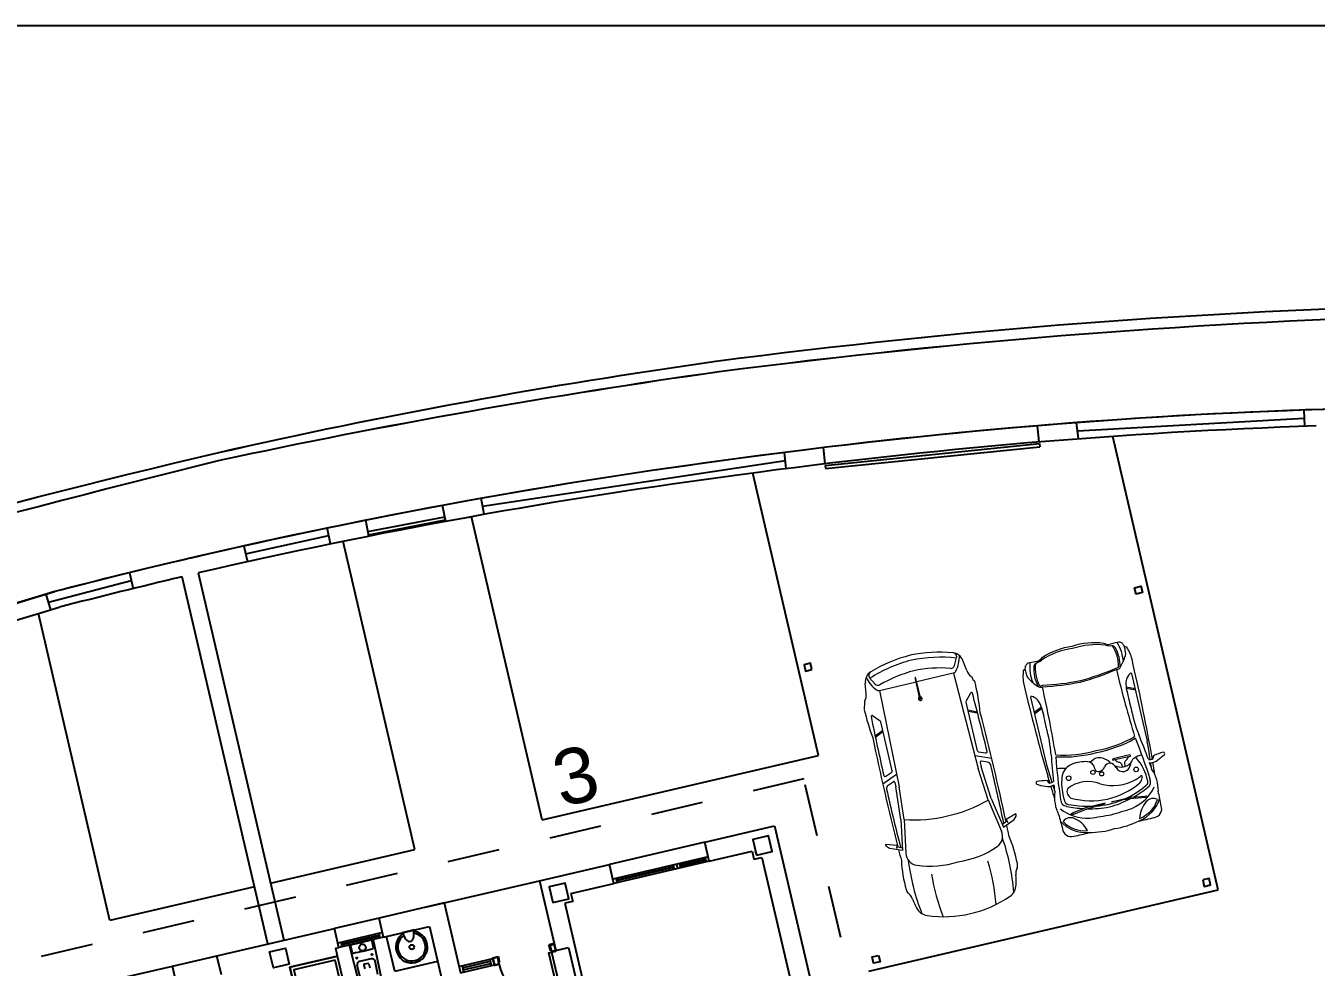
# Model space of a CAD drawing. Header units: millimetres. Extents: x 441061 to 442903, y 4515148 to 4515613.
# Drawn here: x 442602.987 to 442605.459, y 4515553.714 to 4515555.517 of the extents above; entities that cross this region are included whole.
import ezdxf
from ezdxf.enums import TextEntityAlignment as Align

# ---------------------------------------------------------------- set-up
doc = ezdxf.new("R2010")
doc.units = ezdxf.units.MM
doc.linetypes.add('CONTINUA', pattern=[0])
doc.linetypes.add('RAYITAS', pattern=[0.375, 0.25, -0.125])
doc.layers.add('01_cartela', color=6, linetype='Continuous', plot=False)
for name, color, linetype in [('01_mono BAJA', 2, 'Continuous'), ('01_piscinas', 254, 'Continuous'), ('01_proyección', 4, 'RAYITAS')]:
    doc.layers.add(name, color=color, linetype=linetype)
doc.layers.add('01_muebles_B', color=254, linetype='Continuous', lineweight=5)
doc.styles.add('Estilo1', font='swissel.ttf')

# ---------------------------------------------------------------- blocks, each defined once
blk = doc.blocks.new('A$C6A825EFA')
at = {"layer": '01_mono BAJA', "color": 254}
for p, q in [((5.2, 12.5, 0), (6.225, 12.5, 0)), ((6.225, 12.2, 0), (6.225, 12.5, 0)), ((6.225, 12.5, 0), (6.925, 12.5, 0)), ((6.925, 12.5, 0), (8.775, 12.5, 0)), ((6.925, 12.2, 0), (6.925, 12.5, 0)), ((8.775, 12.2, 0), (8.775, 12.5, 0)), ((9.475, 12.5, 0), (8.775, 12.5, 0)), ((10.5, 12.5, 0), (9.475, 12.5, 0)), ((9.475, 12.2, 0), (9.475, 12.5, 0)), ((10.2, 12.5, 0), (10.5, 12.5, 0)), ((10.5, 12.5, 0), (10.5, 11.4, 0)), ((10.5, 12.5, 0), (12, 12.5, 0)), ((12, 12.5, 0), (13.1, 12.5, 0)), ((12, 12.5, 0), (12, 11.4, 0)), ((13.1, 12.2, 0), (13.1, 12.5, 0)), ((14.6, 12.5, 0), (13.1, 12.5, 0)), ((14.6, 12.5, 0), (15.7, 12.5, 0)), ((14.6, 12.2, 0), (14.6, 12.5, 0)), ((15.7, 12.5, 0), (15.7, 7.855, 0)), ((9.475, 12.27, 0), (8.775, 12.27, 0)), ((8.825, 12.2, 0), (8.825, 12.27, 0)), ((9.425, 12.2, 0), (9.425, 12.27, 0)), ((14.6, 12.27, 0), (13.1, 12.27, 0)), ((13.15, 12.27, 0), (13.15, 12.2, 0)), ((14.05, 12.27, 0), (14.05, 12.2, 0)), ((14.1, 12.27, 0), (14.1, 12.2, 0)), ((14.15, 12.27, 0), (14.15, 12.2, 0)), ((14.55, 12.27, 0), (14.55, 12.2, 0)), ((7.975, 10.5, 0), (7.975, 12.075, 0)), ((7.975, 12.075, 0), (8.725, 12.075, 0)), ((8.725, 12.075, 0), (8.725, 12.2, 0)), ((8.725, 12.2, 0), (8.775, 12.2, 0)), ((9.475, 12.2, 0), (8.775, 12.2, 0)), ((9.425, 12.242, 0), (8.825, 12.242, 0)), ((9.425, 12.228, 0), (8.825, 12.228, 0)), ((8.959, 12.073, 0), (8.957, 12.2, 0)), ((9.291, 12.073, 0), (9.293, 12.2, 0)), ((9.475, 12.2, 0), (10.2, 12.2, 0)), ((9.525, 11.65, 0), (9.525, 12.2, 0)), ((9.766, 12.198, 0), (9.767, 12.183, 0)), ((9.957, 12.2, 0), (9.768, 12.2, 0)), ((9.959, 12.198, 0), (9.958, 12.183, 0)), ((10.2, 12.2, 0), (10.2, 11.366, 0)), ((12.3, 12.075, 0), (12.3, 10.606, 0)), ((12.425, 12.075), (12.3, 12.075)), ((12.425, 12.2, 0), (13.1, 12.2, 0)), ((12.425, 12.2), (12.425, 12.075)), ((14.6, 12.2, 0), (13.1, 12.2, 0)), ((14.05, 12.242, 0), (13.15, 12.242, 0)), ((14.05, 12.228, 0), (13.15, 12.228, 0)), ((14.55, 12.242, 0), (14.15, 12.242, 0)), ((14.55, 12.228, 0), (14.15, 12.228, 0)), ((14.6, 12.2, 0), (15.275, 12.2, 0)), ((15.275, 12.2), (15.275, 12.075)), ((15.275, 12.075), (15.4, 12.075)), ((15.325, 12.2, 0), (15.325, 12.125, 0)), ((15.325, 12.125, 0), (15.4, 12.125, 0)), ((15.4, 12.075, 0), (15.4, 9.705, 0)), ((8.989, 11.659, 0), (8.985, 11.869, 0)), ((9.215, 11.92, 0), (9.035, 11.92, 0)), ((9.261, 11.659, 0), (9.265, 11.869, 0)), ((9.847, 12.043, 0), (9.878, 12.043, 0)), ((9.085, 11.85, 0), (9.085, 11.79, 0)), ((9.155, 11.86, 0), (9.095, 11.86, 0)), ((9.165, 11.85, 0), (9.165, 11.79, 0)), ((9.525, 11.65, 0), (10.2, 11.65, 0)), ((10.5, 11.5, 0), (11.035, 11.5, 0)), ((10.55, 11.5, 0), (10.55, 11.4, 0)), ((10.985, 11.5, 0), (10.985, 11.4, 0)), ((11.035, 11.5, 0), (11.035, 11.4, 0)), ((11.12, 11.5, 0), (11.12, 11.44, 0)), ((11.915, 11.5, 0), (11.915, 11.44, 0)), ((10.5, 11.4, 0), (11.035, 11.4, 0)), ((10.55, 11.467, 0), (10.985, 11.467, 0)), ((10.55, 11.433, 0), (10.985, 11.433, 0)), ((11.105, 11.43, 0), (11.105, 11.4, 0)), ((11.93, 11.43, 0), (11.93, 11.4, 0)), ((11.99, 11.4, 0), (11.93, 11.4, 0)), ((12, 11.4, 0), (12.2, 11.4, 0)), ((12.2, 11.4, 0), (12.2, 10.606, 0))]:
    blk.add_line(p, q, dxfattribs=at)
for points in [[(7.725, 12.375), (7.975, 12.375), (7.975, 12.125), (7.725, 12.125), (7.725, 12.375)], [(12.125, 12.125), (12.375, 12.125), (12.375, 12.375), (12.125, 12.375), (12.125, 12.125)], [(15.325, 12.125), (15.575, 12.125), (15.575, 12.375), (15.325, 12.375), (15.325, 12.125)]]:
    blk.add_lwpolyline(points, close=True, dxfattribs=at)
at = {"layer": '01_mono BAJA', "color": 254, "elevation": 0}
for points in [[(8.725, 12.075), (7.975, 12.075), (7.975, 10.5), (8.725, 10.5)], [(8.675, 12.025), (8.025, 12.025), (8.025, 10.55), (8.675, 10.55)], [(11.12, 11.51), (11.12, 11.5), (11.035, 11.5), (11.035, 11.51)], [(11.915, 11.51), (11.915, 11.5), (12, 11.5), (12, 11.51)], [(11.93, 11.4), (12, 11.4), (12, 11.5), (11.93, 11.5)], [(11.105, 11.4), (11.105, 11.39), (11.035, 11.39), (11.035, 11.4)], [(11.12, 11.44), (11.12, 11.43), (11.105, 11.43), (11.105, 11.44)], [(11.93, 11.39), (11.93, 10.565), (11.89, 10.565), (11.89, 11.39)], [(11.915, 11.44), (11.915, 11.43), (11.93, 11.43), (11.93, 11.44)], [(11.93, 11.4), (11.93, 11.39), (12, 11.39), (12, 11.4)]]:
    blk.add_lwpolyline(points, close=True, dxfattribs=at)
at = {"layer": '01_mono BAJA', "color": 254, "elevation": 0, "flags": 128}
blk.add_lwpolyline([(9.306, 12.2, -0.414214), (9.31, 12.196), (9.31, 12.195), (9.3, 11.574, -0.436396), (9.296, 11.57), (8.954, 11.57, -0.436396), (8.95, 11.574), (8.94, 12.195), (8.94, 12.196, -0.414214), (8.944, 12.2)], format="xyb", close=True, dxfattribs=at)
at = {"layer": '01_mono BAJA', "color": 254, "elevation": 0}
for points in [[(11.035, 11.4), (11.035, 11.5)], [(11.105, 11.5), (11.105, 11.4)]]:
    blk.add_lwpolyline(points, dxfattribs=at)
at = {"layer": '01_mono BAJA', "color": 254}
for centre, radius in [((9.125, 12.12, 0), 0.051), ((9.005, 11.98, 0), 0.01), ((9.245, 11.98, 0), 0.01), ((9.862, 11.953, 0), 0.036)]:
    blk.add_circle(centre, radius, dxfattribs=at)
for centre, radius, start, end in [((8.966, 12.073, 0), 0.007, 180.924, 266.9359), ((9.125, 15.044, 0), 2.982, 266.9359, 273.0641), ((9.284, 12.073, 0), 0.007, 273.0641, 359.076), ((9.862, 11.953, 0), 0.243, 114.8749, 65.1251), ((9.862, 11.953, 0), 0.213, 111.9436, 67.9344), ((9.754, 12.184, 0), 0.0128, 300.5291, 356.214), ((9.768, 12.197, 0), 0.0027, 90, 173.3159), ((10.058, 12.197, 0), 0.279, 179.383, 196.8165), ((9.928, 12.158, 0), 0.143, 196.8165, 225.6956), ((9.797, 12.158, 0), 0.143, 314.3044, 343.1835), ((9.667, 12.197, 0), 0.279, 343.1835, 0.617), ((9.957, 12.197, 0), 0.0027, 6.6841, 90), ((9.971, 12.184, 0), 0.0128, 183.786, 239.4709), ((9.035, 11.87, 0), 0.05, 90, 180.924), ((9.215, 11.87, 0), 0.05, 359.076, 90), ((9.863, 12.091, 0), 0.0498, 225.6956, 252.0468), ((9.863, 12.091, 0), 0.0498, 287.4096, 314.3044), ((9.095, 11.85, 0), 0.01, 90, 180), ((9.155, 11.85, 0), 0.01, 0, 90), ((11.932, 11.391, 0), 0.827, 180.0495, 267.1144)]:
    blk.add_arc(centre, radius, start, end, dxfattribs=at)
at = {"layer": '01_proyección', "color": 120, "ltscale": 0.25, "elevation": 0}
blk.add_lwpolyline([(15.7, 7.405), (16.3, 7.405), (16.3, 13.1), (-0.6, 13.1), (-0.6, 7.405), (0, 7.405)], dxfattribs=at)
blk = doc.blocks.new('A$C0D711DC8')
at = {"layer": '01_muebles_B', "color": 254}
for p, q in [((10.733, 9.894), (9.764, 9.894)), ((10.493, 9.894), (10.545, 9.776)), ((10.515, 9.894), (10.567, 9.778)), ((9.004, 9.693), (9.038, 9.48)), ((9.056, 9.495), (9.026, 9.699)), ((9.038, 9.48), (9.054, 9.218)), ((9.056, 9.218), (9.056, 9.495)), ((9.054, 9.218), (9.056, 9.218)), ((9.038, 8.865), (9.054, 9.127)), ((9.054, 9.127), (9.056, 9.127)), ((9.056, 9.127), (9.056, 8.851)), ((9.004, 8.652), (9.038, 8.865)), ((9.056, 8.851), (9.026, 8.647)), ((9.546, 8.827), (9.494, 8.834)), ((9.546, 8.878), (9.495, 8.871)), ((9.614, 8.734), (9.614, 8.97)), ((9.634, 8.734), (9.634, 8.97)), ((10.733, 8.452), (9.764, 8.452)), ((10.493, 8.452), (10.545, 8.569)), ((10.515, 8.452), (10.567, 8.567))]:
    blk.add_line(p, q, dxfattribs=at)
for centre, radius in [((9.014, 9.701), 0.0121), ((9.51, 9.635), 0.0319), ((9.466, 9.173), 0.0297), ((9.514, 9.288), 0.0297), ((9.014, 8.645), 0.0121), ((9.417, 8.691), 0.0319)]:
    blk.add_circle(centre, radius, dxfattribs=at)
for centre, radius, start, end in [((10.167, 9.714), 0.738, 149.7434, 158.9846), ((9.544, 10.069), 0.023, 23.336, 131.4157), ((8.51, 10.147), 1.058, 348.7131, 356.2571), ((9.178, 9.352), 0.549, 69.8978, 103.4423), ((9.94, 2.874), 7.047, 93.9115, 95.3212), ((9.619, 9.904), 0.16, 152.3452, 197.1649), ((9.518, 9.909), 0.0131, 69.95, 178.3297), ((9.777, 9.927), 0.273, 183.7214, 196.1025), ((9.94, 2.874), 7.047, 92.7044, 93.5361), ((10.975, -10.424), 20.353, 93.4112, 94.1277), ((9.525, 9.945), 0.0232, 265.4824, 347.7447), ((10.995, -17.873), 27.82, 90.1403, 92.8584), ((10.732, 9.885), 0.00831, 343.0311, 79.2932), ((10.906, 9.364), 0.584, 69.532, 87.9675), ((11.185, 9.948), 0.0842, 206.7402, 257.6517), ((10.942, 9.629), 2.236, 176.9311, 182.7066), ((8.829, 9.758), 0.121, 83.4929, 184.381), ((9.185, 9.462), 0.48, 118.4979, 171.6974), ((9.142, 9.497), 0.403, 119.7279, 173.0139), ((9.122, 5.315), 4.571, 90.9016, 93.5003), ((9.503, 9.367), 0.611, 128.6532, 169.9617), ((8.847, 9.764), 0.126, 322.6544, 41.1658), ((10.509, 9.106), 1.518, 154.798, 163.8884), ((9.975, 9.34), 0.903, 155.1761, 164.735), ((9.226, 9.718), 0.0964, 77.7254, 158.9302), ((9.211, 9.707), 0.057, 88.7397, 167.4182), ((9.265, 9.038), 0.727, 86.5634, 94.2004), ((8.819, 3.701), 6.126, 80.3818, 85.9978), ((9.306, 9.064), 0.701, 67.8757, 89.7559), ((8.751, 3.271), 6.625, 83.7996, 84.6711), ((10.975, -10.424), 20.353, 94.2603, 94.5093), ((8.751, 3.271), 6.625, 80.1778, 83.3742), ((9.473, 9.516), 0.219, 7.735, 63.719), ((9.165, 9.803), 0.511, 341.8582, 355.871), ((11.471, 9.253), 1.7, 163.325, 182.6992), ((11.496, 9.248), 1.7, 163.325, 182.5468), ((12.246, 53.159), 43.488, 266.8642, 267.4858), ((10.175, 11.66), 1.884, 261.0449, 273.0528), ((10.459, 15.409), 5.634, 268.1287, 270.8789), ((12.021, 70.959), 61.269, 268.42618, 268.89057), ((10.529, 10.11), 0.334, 272.7892, 291.8342), ((10.573, 9.974), 0.192, 294.6989, 323.0283), ((10.691, 9.894), 0.0501, 315.174, 347.3096), ((10.894, 9.715), 0.0607, 143.7564, 193.2967), ((11.29, 9.332), 0.611, 121.0895, 136.7388), ((10.991, 9.25), 0.526, 73.7001, 105.481), ((10.903, 9.711), 0.0495, 146.1855, 196.1005), ((10.991, 9.25), 0.505, 69.1925, 104.8598), ((11.01, 9.2), 0.627, 72.4585, 97.9913), ((11.059, 9.742), 0.141, 86.8457, 126.696), ((11.101, 8.862), 1.022, 88.2888, 91.9327), ((11.113, 9.698), 0.062, 14.8998, 65.8723), ((11.135, 9.81), 0.0644, 351.2386, 60.1485), ((11.473, 9.762), 0.303, 189.085, 205.7225), ((10.241, 9.772), 0.959, 355.5054, 1.6982), ((9.808, 9.261), 1.13, 166.1566, 184.4621), ((8.653, 9.896), 0.361, 284.3027, 324.7225), ((10.25, 9.166), 1.218, 160.2257, 168.6391), ((10.144, 9.165), 1.038, 151.121, 207.6483), ((9.314, 9.595), 0.107, 57.3841, 137.6524), ((8.958, 9.487), 0.459, 324.9496, 25.463), ((9.185, 9.47), 0.511, 343.3936, 8.525), ((14.417, 9.048), 3.64, 169.6671, 178.0415), ((14.417, 9.048), 3.62, 169.6671, 178.0415), ((11.352, 9.713), 0.156, 186.0058, 219.1392), ((10.256, 9.278), 1.007, 354.015, 20.5105), ((10.287, 9.262), 1.007, 354.9224, 20.5105), ((17.649, 8.764), 8.777, 175.3636, 177.3327), ((10.509, 9.106), 1.518, 165.717, 177.48), ((10.25, 9.166), 1.218, 171.2453, 188.5682), ((9.808, 9.085), 1.13, 175.5379, 193.8434), ((17.649, 9.581), 8.777, 182.6673, 184.6364), ((10.509, 9.239), 1.518, 182.52, 194.283), ((9.904, 8.914), 0.65, 151.4841, 196.6746), ((9.552, 9.202), 0.047, 86.7847, 183.1724), ((9.6, 9.197), 0.0954, 178.5946, 241.3055), ((9.566, 9.362), 0.114, 263.9035, 340.5155), ((9.771, 9.295), 0.101, 164.9008, 216.3288), ((9.538, 9.188), 0.158, 330.3363, 17.3801), ((11.471, 9.093), 1.7, 177.3008, 196.675), ((11.496, 9.097), 1.7, 177.4532, 196.675), ((14.417, 9.297), 3.64, 181.9585, 190.3329), ((14.417, 9.297), 3.62, 181.9585, 190.3329), ((10.256, 9.068), 1.007, 339.4895, 5.985), ((10.287, 9.084), 1.007, 339.4895, 5.0776), ((9.492, 9.055), 0.098, 279.5997, 343.5492), ((9.498, 9.044), 0.0889, 349.0142, 50.9794), ((9.424, 9.265), 0.296, 301.9645, 328.2937), ((10.942, 8.716), 2.236, 177.2934, 183.0689), ((9.185, 8.884), 0.48, 188.3026, 241.5021), ((9.503, 8.978), 0.611, 190.0383, 231.3468), ((10.509, 9.239), 1.518, 196.1116, 205.202), ((10.25, 9.166), 1.218, 191.3609, 207.4845), ((9.528, 8.859), 0.101, 101.4545, 181.9236), ((9.525, 8.854), 0.0985, 178.6673, 249.1293), ((9.686, 8.849), 0.193, 142.3155, 213.2169), ((9.543, 8.902), 0.0241, 275.7304, 333.0283), ((9.543, 8.803), 0.0241, 26.9717, 84.2696), ((9.665, 8.855), 0.106, 119.0162, 160.5033), ((9.665, 8.849), 0.106, 199.4967, 240.9838), ((9.624, 8.97), 0.0104, 0, 180), ((9.142, 8.849), 0.403, 186.9861, 240.2721), ((8.653, 8.449), 0.361, 35.2775, 75.6973), ((8.847, 8.581), 0.126, 318.8342, 37.3456), ((9.25, 9.243), 0.672, 267.6901, 298.2478), ((9.346, 8.77), 0.149, 215.4424, 244.8998), ((9.507, 8.785), 0.232, 194.2372, 212.2618), ((9.299, 8.649), 0.0212, 220.8304, 310.3789), ((9.285, 8.645), 0.0299, 337.3586, 32.1758), ((9.426, 8.595), 0.178, 39.093, 68.893), ((9.532, 8.677), 0.0451, 325.113, 43.0643), ((9.161, 8.546), 0.436, 2.9924, 17.9381), ((9.624, 8.734), 0.0104, 180, 0), ((12.246, -34.814), 43.488, 92.5142, 93.1358), ((12.021, -52.613), 61.269, 91.10943, 91.57382), ((10.894, 8.63), 0.0607, 166.7033, 216.2436), ((10.903, 8.634), 0.0495, 163.8995, 213.8145), ((11.113, 8.647), 0.062, 294.1277, 345.1002), ((11.473, 8.583), 0.303, 154.2775, 170.915), ((11.352, 8.632), 0.156, 140.8608, 173.9942), ((10.241, 8.573), 0.959, 358.3018, 4.4946), ((8.829, 8.587), 0.121, 175.619, 276.5071), ((9.122, 13.031), 4.571, 266.4997, 269.0984), ((9.178, 8.993), 0.549, 256.5577, 290.1022), ((9.226, 8.628), 0.0964, 201.0698, 282.2746), ((9.215, 8.619), 0.0486, 198.7488, 279.3616), ((8.819, 14.644), 6.126, 274.0022, 279.6182), ((9.94, 15.472), 7.047, 264.6788, 266.0885), ((8.751, 15.074), 6.625, 275.3289, 276.2004), ((10.975, 28.769), 20.353, 265.4907, 265.7397), ((9.619, 8.441), 0.16, 162.8351, 207.6548), ((9.777, 8.418), 0.273, 163.8975, 176.2786), ((10.975, 28.769), 20.353, 265.8723, 266.5888), ((8.751, 15.074), 6.625, 276.6258, 279.8222), ((10.175, 6.685), 1.884, 86.9472, 98.9551), ((10.459, 2.936), 5.634, 89.1211, 91.8713), ((10.529, 8.236), 0.334, 68.1658, 87.2108), ((10.573, 8.372), 0.192, 36.9717, 65.3011), ((10.691, 8.451), 0.0501, 12.6904, 44.826), ((10.732, 8.46), 0.00831, 280.7068, 16.9689), ((11.29, 9.013), 0.611, 223.2612, 238.9105), ((10.991, 9.095), 0.526, 254.519, 286.2999), ((10.991, 9.095), 0.505, 255.1402, 290.8075), ((11.01, 9.145), 0.627, 262.0087, 287.5415), ((11.059, 8.603), 0.141, 233.304, 273.1543), ((11.101, 9.484), 1.022, 268.0673, 271.7112), ((11.185, 8.397), 0.0842, 102.3483, 153.2598), ((11.135, 8.535), 0.0644, 299.8515, 8.7614), ((10.167, 8.631), 0.738, 201.0154, 210.2566), ((9.518, 8.436), 0.0131, 181.6703, 290.05), ((9.94, 15.472), 7.047, 266.4639, 267.2956), ((9.525, 8.401), 0.0232, 12.2553, 94.5176), ((8.51, 8.199), 1.058, 3.7429, 11.2869), ((10.995, 36.219), 27.82, 267.1416, 269.8597), ((10.906, 8.982), 0.584, 272.0325, 290.468), ((9.544, 8.277), 0.023, 228.5843, 336.664)]:
    blk.add_arc(centre, radius, start, end, dxfattribs=at)
blk = doc.blocks.new('A$C392252A0')
at = {"layer": '01_muebles_B', "color": 254}
for p, q in [((10.715, 8.129), (10.705, 8.127)), ((10.705, 8.127), (10.752, 7.979)), ((10.738, 8.124), (10.715, 8.129)), ((10.775, 8.091), (10.738, 8.124)), ((10.846, 7.92), (10.775, 8.091)), ((8.605, 7.917), (8.455, 7.893)), ((9.201, 7.926), (9.149, 7.807)), ((9.219, 7.928), (9.166, 7.807)), ((9.784, 7.911), (9.748, 7.818)), ((9.876, 7.976), (9.791, 7.758)), ((10.418, 7.844), (10.846, 7.92)), ((10.752, 7.979), (10.798, 7.995)), ((10.773, 7.987), (10.809, 7.914)), ((8.499, 7.763), (8.397, 7.82)), ((8.599, 7.726), (9.971, 7.763)), ((9.019, 7.811), (8.92, 7.9)), ((9.731, 7.807), (9.031, 7.807)), ((9.913, 7.908), (9.882, 7.828)), ((9.898, 7.807), (9.958, 7.808)), ((10.418, 7.844), (9.958, 7.808)), ((10.43, 7.798), (9.971, 7.763)), ((10.43, 7.798), (10.894, 7.881)), ((8.599, 7.725), (8.599, 7.201)), ((8.839, 7.203), (8.537, 7.2)), ((8.537, 7.2), (8.537, 7.193)), ((8.839, 7.19), (8.537, 7.193)), ((8.599, 6.669), (8.599, 7.193)), ((8.599, 6.668), (9.971, 6.631)), ((8.499, 6.631), (8.397, 6.573)), ((8.605, 6.476), (8.455, 6.5)), ((9.019, 6.582), (8.92, 6.494)), ((9.731, 6.587), (9.031, 6.587)), ((9.201, 6.468), (9.149, 6.587)), ((9.219, 6.466), (9.166, 6.587)), ((9.784, 6.482), (9.748, 6.576)), ((9.876, 6.418), (9.791, 6.636)), ((9.913, 6.486), (9.882, 6.565)), ((9.898, 6.587), (9.958, 6.585)), ((10.418, 6.55), (9.958, 6.585)), ((10.43, 6.596), (9.971, 6.631)), ((10.418, 6.55), (10.846, 6.473)), ((10.43, 6.596), (10.894, 6.512)), ((10.773, 6.407), (10.809, 6.48)), ((10.846, 6.473), (10.775, 6.303)), ((10.705, 6.267), (10.752, 6.414)), ((10.775, 6.303), (10.738, 6.27)), ((10.752, 6.414), (10.798, 6.398)), ((10.715, 6.265), (10.705, 6.267)), ((10.738, 6.27), (10.715, 6.265))]:
    blk.add_line(p, q, dxfattribs=at)
for centre, radius, start, end in [((8.586, 8.093), 0.177, 275.9895, 308.6871), ((8.751, 7.888), 0.086, 87.4739, 128.6871), ((8.808, 7.907), 0.086, 87.4739, 128.6871), ((8.809, 4.809), 3.183, 82.5975, 89.9397), ((8.929, 7.908), 0.0124, 91.7937, 220.4777), ((10.022, -29.576), 37.513, 90.3882, 91.6701), ((10.099, -28.508), 36.485, 88.9288, 91.3819), ((9.768, 7.918), 0.0177, 338.7209, 90.3882), ((9.963, 7.889), 0.0531, 90.2143, 158.7209), ((10.099, -28.508), 36.45, 88.8997, 90.2143), ((10.099, -28.508), 36.485, 88.6181, 88.8592), ((11.3, 6.178), 1.816, 87.2886, 100.1742), ((11.389, 7.907), 0.086, 51.3129, 92.5261), ((11.554, 8.112), 0.177, 231.3129, 264.0105), ((11.467, 7.285), 0.654, 72.0531, 84.0105), ((10.216, 7.155), 1.997, 161.6598, 178.7983), ((10.242, 7.158), 1.952, 160.298, 178.865), ((8.474, 7.733), 0.162, 96.7804, 161.7197), ((8.375, 7.769), 0.0561, 66.6468, 164.8738), ((8.295, 7.436), 0.435, 49.0196, 78.8841), ((8.473, 7.717), 0.0531, 342.7058, 60.706), ((8.545, 7.725), 0.0531, 0, 49.0196), ((9.031, 7.824), 0.0177, 228.3547, 270), ((9.731, 7.824), 0.0177, 270, 338.7209), ((9.897, 7.823), 0.0159, 158.7209, 271.5074), ((8.43, 7.197), 2.089, 0, 16.7318), ((10.925, 7.707), 0.177, 21.0532, 100.1701), ((11.313, 4.914), 2.974, 81.2806, 96.1737), ((9.874, 7.302), 1.304, 355.3559, 21.0532), ((11.619, 7.711), 0.203, 22.7994, 75.9629), ((10.262, 7.197), 1.654, 0, 21.006), ((10.276, 7.152), 1.836, 162.6109, 178.6018), ((11.437, 4.633), 2.974, 81.5863, 93.456), ((10.216, 7.239), 1.997, 181.2017, 198.3402), ((10.242, 7.236), 1.952, 181.135, 199.702), ((10.276, 7.242), 1.836, 181.3982, 197.3891), ((8.839, 7.197), 0.0267, 193.7603, 166.2397), ((8.839, 7.197), 0.00662, 270, 90), ((8.43, 7.197), 2.089, 343.2682, 0), ((9.874, 7.091), 1.304, 338.9468, 4.6441), ((10.262, 7.197), 1.654, 338.994, 0), ((8.473, 6.677), 0.0531, 299.294, 17.2942), ((8.545, 6.669), 0.0531, 310.9804, 0), ((11.437, 9.761), 2.974, 266.544, 278.4137), ((8.474, 6.661), 0.162, 198.2803, 263.2196), ((8.375, 6.625), 0.0561, 195.1262, 293.3532), ((8.295, 6.957), 0.435, 281.1159, 310.9804), ((8.586, 6.3), 0.177, 51.3129, 84.0105), ((8.929, 6.486), 0.0124, 139.5223, 268.2063), ((10.022, 43.97), 37.513, 268.3299, 269.6118), ((9.031, 6.569), 0.0177, 90, 131.6453), ((9.731, 6.569), 0.0177, 21.2791, 90), ((9.768, 6.476), 0.0177, 269.6118, 21.2791), ((9.897, 6.571), 0.0159, 88.4926, 201.2791), ((9.963, 6.505), 0.0531, 201.2791, 269.7857), ((10.925, 6.686), 0.177, 259.8299, 338.9468), ((11.313, 9.479), 2.974, 263.8263, 278.7194), ((11.467, 7.108), 0.654, 275.9895, 287.9469), ((11.619, 6.682), 0.203, 284.0371, 337.2006), ((8.751, 6.506), 0.086, 231.3129, 272.5261), ((8.808, 6.487), 0.086, 231.3129, 272.5261), ((8.809, 9.584), 3.183, 270.0603, 277.4025), ((10.099, 42.902), 36.485, 268.6181, 271.0712), ((10.099, 42.902), 36.45, 269.7857, 271.1003), ((10.099, 42.902), 36.485, 271.1408, 271.3819), ((11.3, 8.215), 1.816, 259.8258, 272.7114), ((11.389, 6.487), 0.086, 267.4739, 308.6871), ((11.554, 6.282), 0.177, 95.9895, 128.6871)]:
    blk.add_arc(centre, radius, start, end, dxfattribs=at)
blk = doc.blocks.new('A$C21391103')
at = {"layer": '01_piscinas'}
for p, q in [((155.218, 118.893), (158.697, 119.088)), ((158.701, 118.963), (158.693, 119.213)), ((154.632, 118.723), (154.607, 118.972)), ((155.231, 118.771), (155.205, 119.02)), ((151.352, 118.364), (154.635, 118.698)), ((151.357, 118.314), (154.64, 118.649)), ((154.635, 118.698), (154.64, 118.649)), ((157.376, 111.859), (155.758, 118.808)), ((150.754, 118.315), (150.728, 118.563)), ((151.349, 118.389), (151.324, 118.637)), ((146.102, 117.741), (150.741, 118.437)), ((151.352, 118.364), (151.357, 118.314)), ((151.249, 113.919), (150.241, 118.246)), ((146.125, 117.618), (146.078, 117.864)), ((145.536, 117.505), (145.489, 117.75)), ((144.358, 117.278), (144.311, 117.523)), ((144.344, 117.351), (145.522, 117.578)), ((144.353, 117.302), (145.531, 117.529)), ((147.013, 112.932), (145.931, 117.577)), ((142.47, 117.007), (143.745, 117.287)), ((143.769, 117.164), (143.721, 117.41)), ((142.442, 117.127), (142.498, 116.884)), ((145.065, 112.478), (143.965, 117.198)), ((140.689, 116.717), (140.746, 116.474)), ((141.742, 116.715), (143.053, 111.086)), ((139.449, 116.269), (140.717, 116.598)), ((142.81, 111.029), (141.499, 116.656)), ((139.484, 116.149), (139.413, 116.389)), ((140.39, 111.389), (139.294, 116.094)), ((147.013, 112.932), (151.249, 113.919)), ((142.849, 111.962), (145.065, 112.478)), ((142.606, 111.905), (140.39, 111.389)), ((152.02, 110.612), (157.376, 111.859))]:
    blk.add_line(p, q, dxfattribs=at)
for points in [[(73.334, 98.756), (80.219, 100.74), (85.093, 102.203), (89.184, 103.378), (99.579, 106.377), (103.268, 107.423), (105.948, 108.215), (115.617, 111.08), (122.718, 113.156), (131.037, 115.555, -0.017052), (142.061, 118.562, -0.020922), (149.674, 119.96, -0.027056), (160.914, 120.824, -0.015663)], [(160.925, 120.663, 0.025858), (149.729, 119.798, 0.017876), (142.07, 118.439, 0.01262), (131.089, 115.419), (122.721, 112.991), (115.656, 110.914), (114.687, 110.626), (106.945, 108.338), (105.949, 108.056), (103.269, 107.265), (99.637, 106.223), (89.221, 103.236), (85.15, 102.034), (84.189, 101.768), (80.267, 100.643), (79.255, 100.347), (73.404, 98.634)], [(160.845, 119.262, 0.031319), (150.017, 118.468, 0.030707), (139.548, 116.431, -0.006248), (131.379, 114.082), (122.895, 111.601), (110.538, 107.95), (106.545, 106.773), (100.69, 105.108), (89.546, 101.891), (83.593, 100.163), (79.63, 99.025), (73.389, 97.196)]]:
    blk.add_lwpolyline(points, format="xyb", dxfattribs=at)
for points in [[(156.115, 116.391), (156.092, 116.489), (156.19, 116.511), (156.213, 116.414)], [(151.148, 115.234), (151.125, 115.332), (151.028, 115.309), (151.051, 115.212)], [(157.136, 112.009), (157.159, 111.911), (157.256, 111.934), (157.233, 112.031)], [(152.169, 110.852), (152.192, 110.754), (152.094, 110.732), (152.072, 110.829)]]:
    blk.add_lwpolyline(points, close=True, dxfattribs=at)
for centre, radius, start, end in [((161.763, 32.515), 86.752, 91.82996, 97.78157), ((161.763, 32.515), 86.502, 91.91267, 97.78198), ((161.351, 32.296), 86.914, 97.49309, 103.11233), ((161.547, 31.043), 87.932, 97.5128, 103.01665), ((161.339, 32.344), 86.865, 103.1589, 104.52854), ((155.691, 56.576), 61.983, 103.10848, 103.1746), ((161.339, 32.344), 86.615, 103.24173, 104.52533), ((41.481, 442.093), 340.107, 285.32662, 286.75861), ((41.481, 442.093), 340.357, 285.32698, 286.75779)]:
    blk.add_arc(centre, radius, start, end, dxfattribs=at)
at = {"layer": '01_piscinas', "xscale": 1.1, "yscale": 1.1, "zscale": 1.1}
for name, p, rotation in [('A$C392252A0', (142.893, 122.463), 283.1120496505342), ('A$C0D711DC8', (167.778, 105.784), 103.1120496505343)]:
    blk.add_blockref(name, p, dxfattribs=dict(at, rotation=rotation))
at = {"layer": '01_piscinas', "rotation": 13.11204975353741}
blk.add_blockref('A$C6A825EFA', (138.122, 97.102, 0), dxfattribs=at)
at = {"layer": '01_piscinas', "style": 'Estilo1'}
blk.add_text('3', height=0.849, rotation=13.4079, dxfattribs=at).set_placement((147.625, 113.198), align=Align.CENTER)

msp = doc.modelspace()

# ---------------------------------------------------------------- linework, layer by layer
at = {"layer": '01_cartela', "color": 3, "elevation": 0}
msp.add_lwpolyline([(442552.0425, 4515555.5174), (442552.0425, 4515512.4474), (442613.3184, 4515512.4474), (442613.3184, 4515555.5174)], close=True, dxfattribs=at)
at = {"layer": '01_piscinas'}
for points in [[(442594.7665, 4515552.2241), (442595.6272, 4515552.4721), (442596.2364, 4515552.655), (442596.7478, 4515552.8019), (442598.0472, 4515553.1767), (442598.5083, 4515553.3075), (442598.8433, 4515553.4065), (442600.0519, 4515553.7646), (442600.9395, 4515554.0241), (442601.9794, 4515554.324, -0.017052), (442603.3574, 4515554.6999, -0.020922), (442604.309, 4515554.8746, -0.027056), (442605.714, 4515554.9826, -0.015663)], [(442605.7154, 4515554.9625, 0.025858), (442604.3159, 4515554.8544, 0.017876), (442603.3585, 4515554.6845, 0.01262), (442601.9859, 4515554.307), (442600.9399, 4515554.0035), (442600.0568, 4515553.7439), (442599.9357, 4515553.7079), (442598.9679, 4515553.4219), (442598.8434, 4515553.3866), (442598.5084, 4515553.2877), (442598.0544, 4515553.1575), (442596.7524, 4515552.7841), (442596.2435, 4515552.6339), (442596.1234, 4515552.6006), (442595.6332, 4515552.46), (442595.5067, 4515552.423), (442594.7753, 4515552.2089)], [(442605.7054, 4515554.7874, 0.031319), (442604.3519, 4515554.6881, 0.030707), (442603.0433, 4515554.4335, -0.006248), (442602.0222, 4515554.1399), (442600.9617, 4515553.8297), (442599.417, 4515553.3734), (442598.9179, 4515553.2262), (442598.186, 4515553.0181), (442596.793, 4515552.616), (442596.0489, 4515552.4), (442595.5535, 4515552.2577), (442594.7734, 4515552.0291)]]:
    msp.add_lwpolyline(points, format="xyb", dxfattribs=at)

# ---------------------------------------------------------------- block references
at = {"layer": '01_piscinas', "color": 6, "linetype": 'CONTINUA', "xscale": 0.125, "yscale": 0.125, "zscale": 0.125}
msp.add_blockref('A$C21391103', (442585.5998, 4515539.8796), dxfattribs=at)

doc.saveas('drawing.dxf')
